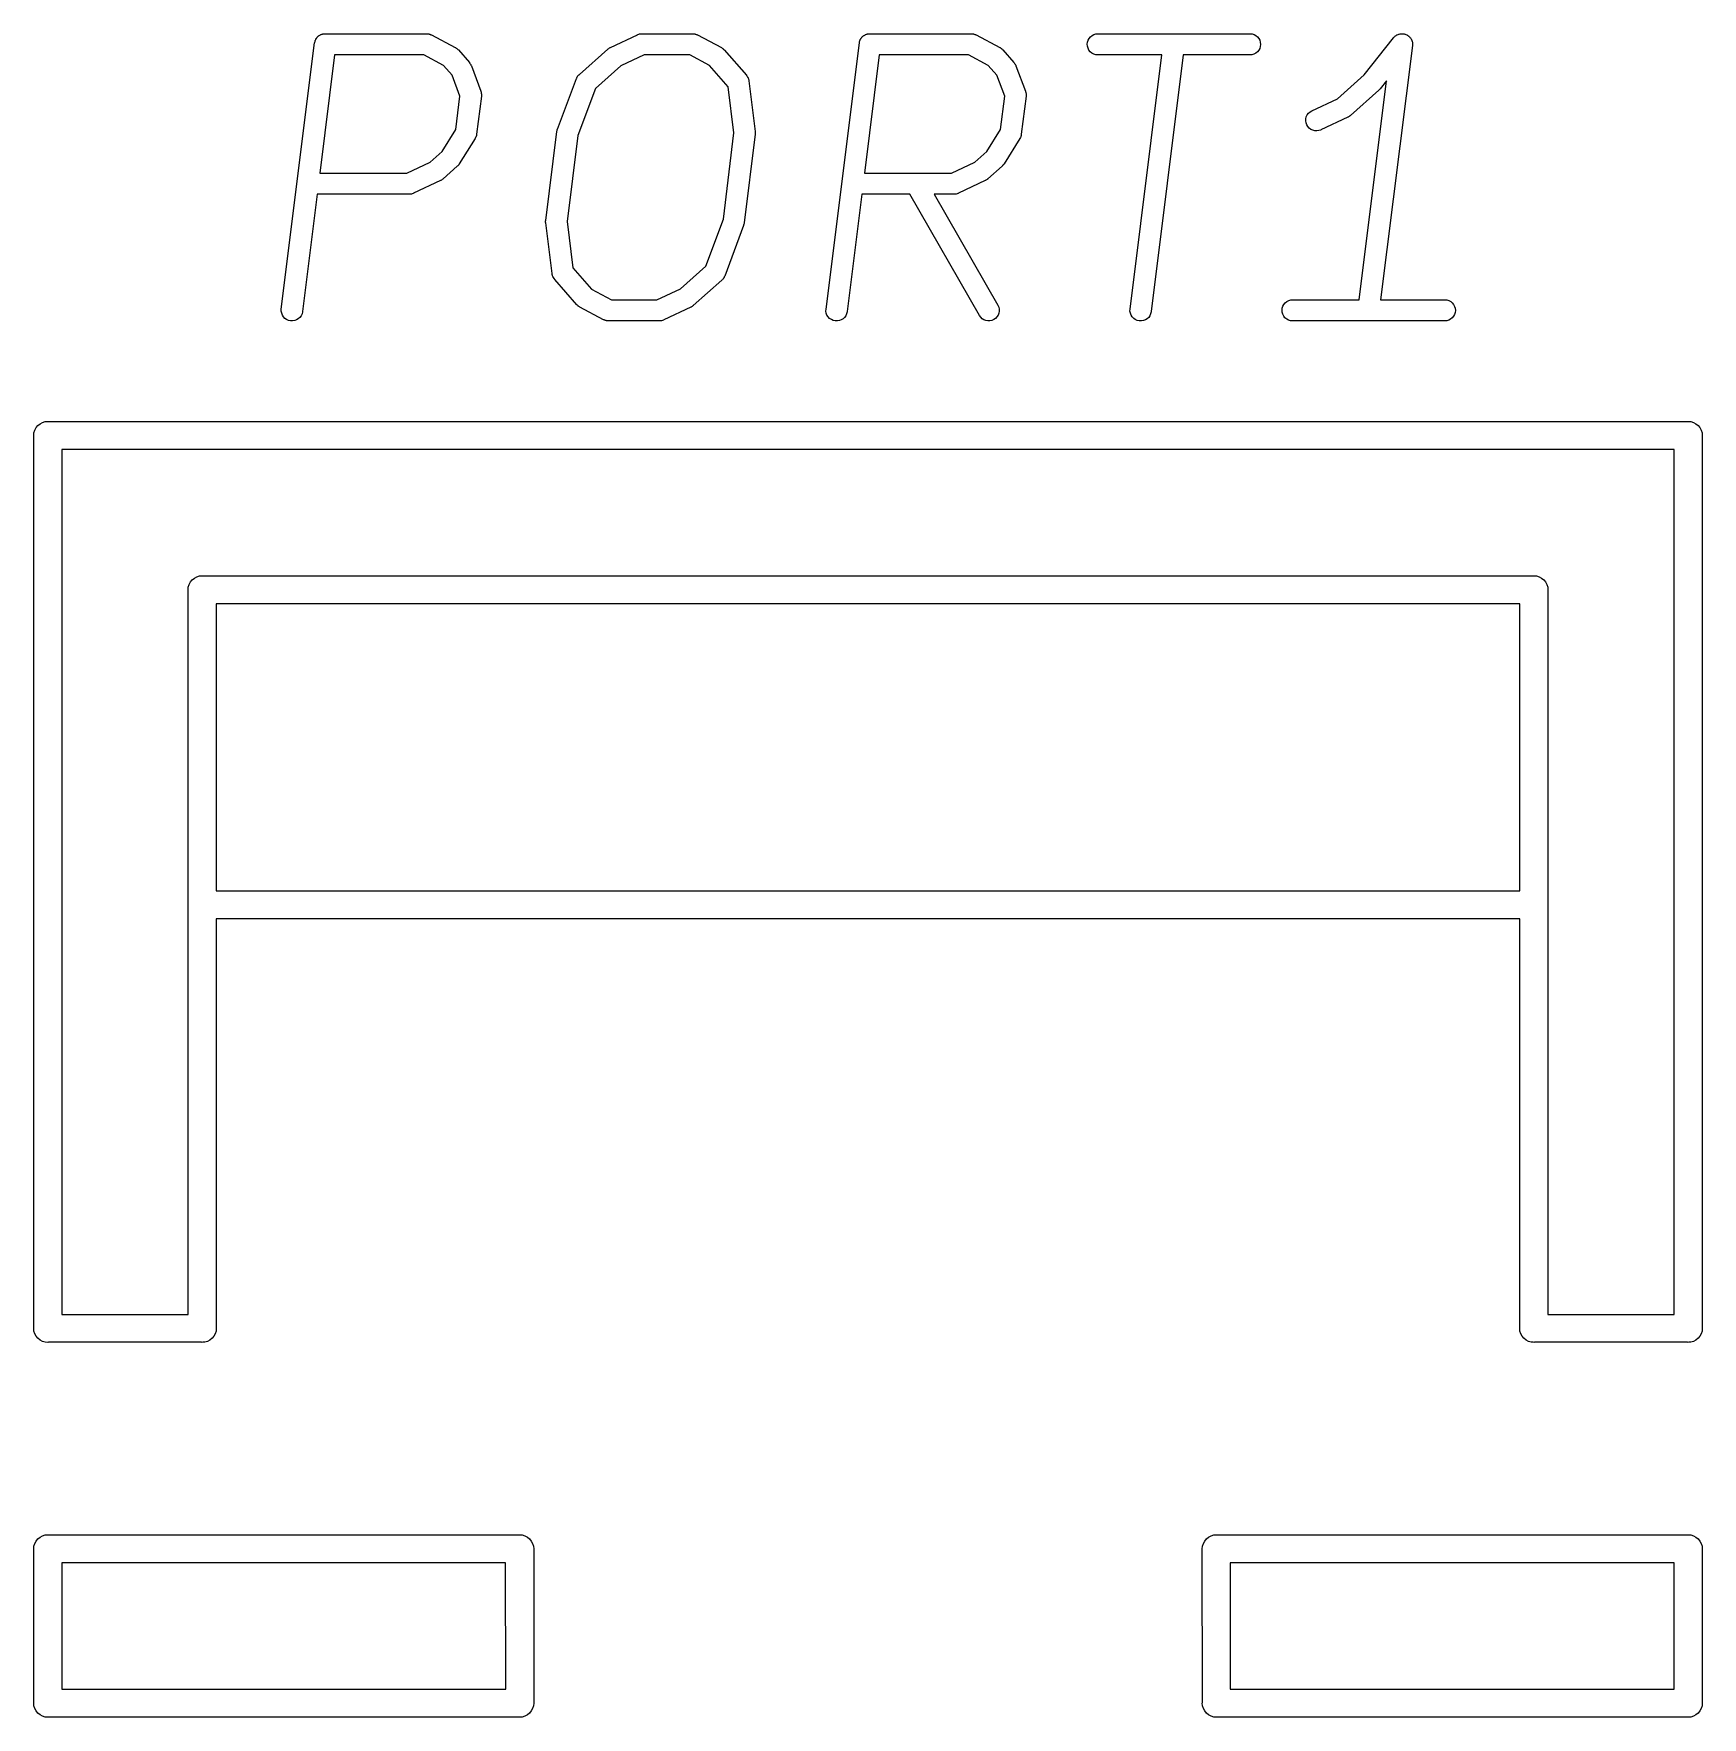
# Model space of a CAD drawing. Extents: x 122.2 to 176.2, y -122.3 to -87.7.
# Drawn here: x 122.2 to 129.77, y -104.27 to -96.63 of the extents above; entities that cross this region are included whole.
import ezdxf

# ---------------------------------------------------------------- set-up
doc = ezdxf.new("R2010")
doc.units = 0
doc.layers.add('BLACK', color=7, linetype='CONTINUOUS')

msp = doc.modelspace()

# ---------------------------------------------------------------- linework, layer by layer
at = {"layer": 'BLACK', "linetype": 'CONTINUOUS'}
for p, q in [((123.323, -97.8806), (123.474, -96.6741)), ((123.474, -96.6734), (123.475, -96.6719)), ((123.474, -96.6741), (123.474, -96.6734)), ((123.475, -96.6703), (123.476, -96.6673)), ((123.475, -96.6719), (123.475, -96.6703)), ((123.476, -96.6642), (123.477, -96.6628)), ((123.476, -96.6673), (123.476, -96.6642)), ((123.477, -96.6628), (123.478, -96.6613)), ((123.478, -96.6613), (123.479, -96.6585)), ((123.479, -96.6585), (123.48, -96.6557)), ((123.48, -96.6557), (123.481, -96.6544)), ((123.481, -96.6544), (123.482, -96.6531)), ((123.482, -96.6531), (123.484, -96.6506)), ((123.484, -96.6506), (123.486, -96.6481)), ((123.486, -96.6481), (123.487, -96.647)), ((123.487, -96.647), (123.488, -96.6458)), ((123.488, -96.6458), (123.49, -96.6438)), ((123.49, -96.6438), (123.493, -96.6416)), ((123.493, -96.6416), (123.494, -96.6408)), ((123.494, -96.6408), (123.495, -96.6398)), ((123.495, -96.6398), (123.498, -96.6384)), ((123.498, -96.6384), (123.501, -96.6367)), ((123.501, -96.6367), (123.502, -96.6362)), ((123.502, -96.6362), (123.504, -96.6354)), ((123.504, -96.6354), (123.507, -96.6345)), ((123.507, -96.6345), (123.51, -96.6334)), ((123.51, -96.6334), (123.511, -96.6332)), ((123.511, -96.6332), (123.513, -96.6327)), ((123.513, -96.6327), (123.516, -96.6324)), ((123.516, -96.6324), (123.519, -96.6319)), ((123.519, -96.6319), (123.52, -96.6319)), ((123.52, -96.6319), (123.522, -96.6318)), ((123.522, -96.6318), (123.982, -96.6318)), ((123.982, -96.6318), (123.984, -96.632)), ((123.982, -96.6318), (123.982, -96.6318)), ((123.984, -96.632), (123.986, -96.632)), ((123.986, -96.632), (123.989, -96.6325)), ((123.989, -96.6325), (123.992, -96.6328)), ((123.992, -96.6328), (123.994, -96.6335)), ((123.994, -96.6335), (123.996, -96.6339)), ((123.996, -96.6339), (123.998, -96.6349)), ((123.998, -96.6349), (124.001, -96.6357)), ((124.001, -96.6357), (124.002, -96.6367)), ((124.002, -96.6367), (124.004, -96.6375)), ((124.004, -96.6375), (124.112, -96.6949)), ((124.816, -96.6938), (124.938, -96.6364)), ((124.938, -96.6361), (124.939, -96.6358)), ((124.938, -96.6364), (124.938, -96.6361)), ((124.939, -96.6358), (124.94, -96.6354)), ((124.94, -96.6354), (124.944, -96.6343)), ((124.944, -96.6343), (124.947, -96.6331)), ((124.947, -96.6331), (124.948, -96.633)), ((124.948, -96.633), (124.949, -96.6327)), ((124.949, -96.6327), (124.953, -96.6323)), ((124.953, -96.6323), (124.957, -96.6318)), ((124.957, -96.6318), (124.957, -96.6319)), ((124.957, -96.6319), (124.958, -96.6318)), ((124.958, -96.6318), (125.188, -96.6318)), ((125.188, -96.6318), (125.189, -96.6318)), ((125.189, -96.6318), (125.191, -96.632)), ((125.191, -96.632), (125.193, -96.632)), ((125.193, -96.632), (125.196, -96.6325)), ((125.196, -96.6325), (125.198, -96.6328)), ((125.198, -96.6328), (125.2, -96.6335)), ((125.2, -96.6335), (125.202, -96.6339)), ((125.202, -96.6339), (125.205, -96.6349)), ((125.205, -96.6349), (125.207, -96.6357)), ((125.207, -96.6357), (125.209, -96.6367)), ((125.209, -96.6367), (125.211, -96.6375)), ((125.211, -96.6375), (125.319, -96.6949)), ((125.794, -97.8806), (125.945, -96.6741)), ((125.945, -96.6703), (125.946, -96.6673)), ((125.945, -96.6719), (125.945, -96.6703)), ((125.945, -96.6734), (125.945, -96.6719)), ((125.945, -96.6741), (125.945, -96.6734)), ((125.946, -96.6673), (125.947, -96.6642)), ((125.947, -96.6628), (125.948, -96.6613)), ((125.947, -96.6642), (125.947, -96.6628)), ((125.948, -96.6613), (125.949, -96.6585)), ((125.949, -96.6585), (125.951, -96.6557)), ((125.951, -96.6557), (125.952, -96.6544)), ((125.952, -96.6531), (125.954, -96.6506)), ((125.952, -96.6544), (125.952, -96.6531)), ((125.954, -96.6506), (125.956, -96.6481)), ((125.956, -96.6481), (125.957, -96.647)), ((125.957, -96.647), (125.958, -96.6458)), ((125.958, -96.6458), (125.961, -96.6438)), ((125.961, -96.6438), (125.963, -96.6416)), ((125.963, -96.6416), (125.965, -96.6408)), ((125.965, -96.6408), (125.966, -96.6398)), ((125.966, -96.6398), (125.969, -96.6384)), ((125.969, -96.6384), (125.971, -96.6367)), ((125.971, -96.6367), (125.973, -96.6362)), ((125.973, -96.6362), (125.974, -96.6354)), ((125.974, -96.6354), (125.977, -96.6345)), ((125.977, -96.6345), (125.98, -96.6334)), ((125.98, -96.6334), (125.982, -96.6332)), ((125.982, -96.6332), (125.983, -96.6327)), ((125.983, -96.6327), (125.986, -96.6324)), ((125.986, -96.6324), (125.989, -96.6319)), ((125.989, -96.6319), (125.991, -96.6319)), ((125.991, -96.6319), (125.992, -96.6318)), ((125.992, -96.6318), (126.452, -96.6318)), ((126.452, -96.6318), (126.453, -96.6318)), ((126.453, -96.6318), (126.455, -96.632)), ((126.455, -96.632), (126.457, -96.632)), ((126.457, -96.632), (126.459, -96.6325)), ((126.459, -96.6325), (126.462, -96.6328)), ((126.462, -96.6328), (126.464, -96.6335)), ((126.464, -96.6335), (126.466, -96.6339)), ((126.466, -96.6339), (126.469, -96.6349)), ((126.469, -96.6349), (126.471, -96.6357)), ((126.471, -96.6357), (126.473, -96.6367)), ((126.473, -96.6367), (126.475, -96.6375)), ((126.475, -96.6375), (126.582, -96.6949)), ((126.978, -96.6797), (126.979, -96.6703)), ((126.979, -96.6703), (126.982, -96.6613)), ((126.982, -96.6613), (126.987, -96.6531)), ((126.987, -96.6531), (126.993, -96.6458)), ((126.993, -96.6458), (127, -96.6398)), ((127, -96.6398), (127.008, -96.6354)), ((127.008, -96.6354), (127.017, -96.6327)), ((127.017, -96.6327), (127.027, -96.6318)), ((127.027, -96.6318), (127.716, -96.6318)), ((127.716, -96.6318), (127.717, -96.6318)), ((127.717, -96.6318), (127.726, -96.6328)), ((127.726, -96.6328), (127.735, -96.6357)), ((127.735, -96.6357), (127.743, -96.6402)), ((127.743, -96.6402), (127.75, -96.6463)), ((127.75, -96.6463), (127.756, -96.6536)), ((127.756, -96.6536), (127.761, -96.662)), ((127.761, -96.662), (127.763, -96.671)), ((127.763, -96.671), (127.764, -96.6804)), ((128.234, -96.8191), (128.368, -96.6501)), ((128.368, -96.6496), (128.369, -96.6489)), ((128.368, -96.6501), (128.368, -96.6496)), ((128.369, -96.6481), (128.372, -96.6455)), ((128.369, -96.6489), (128.369, -96.6481)), ((128.372, -96.6455), (128.375, -96.6429)), ((128.375, -96.6423), (128.376, -96.6416)), ((128.375, -96.6429), (128.375, -96.6423)), ((128.376, -96.6416), (128.379, -96.6397)), ((128.379, -96.6397), (128.382, -96.6376)), ((128.382, -96.6376), (128.383, -96.6372)), ((128.383, -96.6372), (128.384, -96.6367)), ((128.384, -96.6367), (128.388, -96.6354)), ((128.388, -96.6354), (128.391, -96.634)), ((128.391, -96.634), (128.392, -96.6338)), ((128.392, -96.6338), (128.393, -96.6334)), ((128.393, -96.6334), (128.397, -96.6328)), ((128.397, -96.6328), (128.4, -96.6321)), ((128.4, -96.6321), (128.401, -96.632)), ((128.401, -96.632), (128.402, -96.6319)), ((128.402, -96.6319), (128.406, -96.632)), ((128.406, -96.632), (128.41, -96.632)), ((128.41, -96.632), (128.411, -96.6322)), ((128.411, -96.6322), (128.412, -96.6322)), ((128.412, -96.6322), (128.415, -96.633)), ((128.415, -96.633), (128.419, -96.6337)), ((128.419, -96.6337), (128.42, -96.6341)), ((128.42, -96.6341), (128.421, -96.6343)), ((128.421, -96.6343), (128.424, -96.6359)), ((128.424, -96.6359), (128.428, -96.6373)), ((128.428, -96.6373), (128.429, -96.6378)), ((128.429, -96.6378), (128.43, -96.6382)), ((128.43, -96.6382), (128.433, -96.6404)), ((128.433, -96.6404), (128.436, -96.6424)), ((128.436, -96.6424), (128.436, -96.6431)), ((128.436, -96.6431), (128.437, -96.6437)), ((128.437, -96.6437), (128.44, -96.6464)), ((128.44, -96.6464), (128.442, -96.649)), ((128.442, -96.649), (128.443, -96.6498)), ((128.443, -96.6498), (128.444, -96.6506)), ((128.444, -96.6506), (128.446, -96.6537)), ((128.446, -96.6537), (128.448, -96.6568)), ((128.448, -96.6568), (128.448, -96.6577)), ((128.448, -96.6577), (128.449, -96.6585)), ((128.449, -96.6585), (128.45, -96.662)), ((128.45, -96.662), (128.451, -96.6654)), ((128.451, -96.6654), (128.452, -96.6664)), ((128.452, -96.6664), (128.452, -96.6673)), ((128.452, -96.6673), (128.453, -96.671)), ((128.453, -96.671), (128.453, -96.6746)), ((123.565, -96.7283), (123.498, -97.2638)), ((123.97, -96.7283), (123.565, -96.7283)), ((124.059, -96.7759), (123.97, -96.7283)), ((124.112, -96.6949), (124.113, -96.6952)), ((124.113, -96.6952), (124.116, -96.6973)), ((124.116, -96.6973), (124.119, -96.6993)), ((124.119, -96.6993), (124.12, -96.7)), ((124.12, -96.7), (124.12, -96.7006)), ((124.12, -96.7006), (124.123, -96.7032)), ((124.123, -96.7032), (124.126, -96.7057)), ((124.126, -96.7057), (124.176, -96.7632)), ((124.675, -96.8163), (124.804, -96.7014)), ((124.804, -96.7014), (124.805, -96.701)), ((124.805, -96.701), (124.806, -96.6999)), ((124.806, -96.6999), (124.808, -96.6987)), ((124.808, -96.6987), (124.81, -96.6972)), ((124.81, -96.6972), (124.812, -96.6956)), ((124.812, -96.6956), (124.814, -96.6948)), ((124.814, -96.6948), (124.816, -96.6938)), ((124.969, -96.7283), (124.863, -96.7782)), ((125.176, -96.7283), (124.969, -96.7283)), ((125.265, -96.7759), (125.176, -96.7283)), ((125.319, -96.6949), (125.319, -96.6952)), ((125.319, -96.6952), (125.322, -96.6973)), ((125.322, -96.6973), (125.325, -96.6993)), ((125.325, -96.6993), (125.326, -96.7)), ((125.326, -96.7), (125.327, -96.7006)), ((125.327, -96.7006), (125.329, -96.7032)), ((125.329, -96.7032), (125.332, -96.7057)), ((125.332, -96.7057), (125.433, -96.8206)), ((126.035, -96.7283), (125.968, -97.2638)), ((126.44, -96.7283), (126.035, -96.7283)), ((126.529, -96.7759), (126.44, -96.7283)), ((126.582, -96.6949), (126.583, -96.6952)), ((126.583, -96.6952), (126.586, -96.6973)), ((126.586, -96.6973), (126.589, -96.6993)), ((126.589, -96.6993), (126.59, -96.7)), ((126.59, -96.7), (126.591, -96.7006)), ((126.591, -96.7006), (126.593, -96.7032)), ((126.593, -96.7032), (126.596, -96.7057)), ((126.596, -96.7057), (126.646, -96.7632)), ((126.979, -96.6891), (126.978, -96.6797)), ((126.982, -96.6981), (126.979, -96.6891)), ((126.986, -96.7065), (126.982, -96.6981)), ((126.992, -96.7138), (126.986, -96.7065)), ((126.999, -96.7199), (126.992, -96.7138)), ((127.008, -96.7244), (126.999, -96.7199)), ((127.017, -96.7273), (127.008, -96.7244)), ((127.026, -96.7283), (127.017, -96.7273)), ((127.027, -96.7283), (127.026, -96.7283)), ((127.317, -96.7283), (127.027, -96.7283)), ((127.173, -97.8806), (127.317, -96.7283)), ((127.414, -96.7283), (127.268, -97.8925)), ((127.716, -96.7283), (127.414, -96.7283)), ((127.725, -96.7274), (127.716, -96.7283)), ((127.734, -96.7247), (127.725, -96.7274)), ((127.743, -96.7202), (127.734, -96.7247)), ((127.75, -96.7143), (127.743, -96.7202)), ((127.756, -96.707), (127.75, -96.7143)), ((127.761, -96.6987), (127.756, -96.707)), ((127.763, -96.6898), (127.761, -96.6987)), ((127.764, -96.6804), (127.763, -96.6898)), ((128.453, -96.686), (128.309, -97.8383)), ((128.453, -96.6746), (128.453, -96.6756)), ((128.453, -96.6756), (128.454, -96.6766)), ((128.454, -96.6766), (128.453, -96.6803)), ((128.453, -96.6803), (128.454, -96.6841)), ((128.454, -96.6841), (128.453, -96.685)), ((128.453, -96.685), (128.453, -96.686)), ((124.098, -96.8201), (124.059, -96.7759)), ((124.133, -96.9157), (124.098, -96.8201)), ((124.176, -96.7632), (124.176, -96.7637)), ((124.176, -96.7637), (124.178, -96.7667)), ((124.178, -96.7667), (124.181, -96.7696)), ((124.181, -96.7696), (124.181, -96.7705)), ((124.181, -96.7705), (124.182, -96.7714)), ((124.182, -96.7714), (124.183, -96.7747)), ((124.183, -96.7747), (124.185, -96.778)), ((124.185, -96.778), (124.228, -96.8929)), ((124.665, -96.8289), (124.666, -96.8264)), ((124.666, -96.8264), (124.667, -96.8249)), ((124.667, -96.8249), (124.668, -96.8232)), ((124.668, -96.8232), (124.67, -96.8212)), ((124.67, -96.8212), (124.672, -96.819)), ((124.672, -96.819), (124.674, -96.8178)), ((124.674, -96.8178), (124.675, -96.8163)), ((124.863, -96.7782), (124.748, -96.8805)), ((125.35, -96.8731), (125.265, -96.7759)), ((125.433, -96.8206), (125.433, -96.8209)), ((125.433, -96.8209), (125.433, -96.8209)), ((125.433, -96.8209), (125.433, -96.8209)), ((125.433, -96.8209), (125.433, -96.8211)), ((125.433, -96.8211), (125.436, -96.8249)), ((125.436, -96.8249), (125.438, -96.8286)), ((126.568, -96.8201), (126.529, -96.7759)), ((126.604, -96.9157), (126.568, -96.8201)), ((126.646, -96.7632), (126.647, -96.7637)), ((126.647, -96.7637), (126.649, -96.7667)), ((126.649, -96.7667), (126.651, -96.7696)), ((126.651, -96.7696), (126.652, -96.7705)), ((126.652, -96.7705), (126.652, -96.7714)), ((126.652, -96.7714), (126.654, -96.7747)), ((126.654, -96.7747), (126.655, -96.778)), ((126.655, -96.778), (126.698, -96.8929)), ((128.113, -96.9266), (128.234, -96.8191)), ((124.228, -96.8929), (124.228, -96.8935)), ((124.228, -96.8935), (124.229, -96.8954)), ((124.229, -96.8954), (124.229, -96.8971)), ((124.229, -96.8971), (124.23, -96.8999)), ((124.23, -96.8999), (124.23, -96.9027)), ((124.23, -96.9027), (124.231, -96.9046)), ((124.576, -97.0653), (124.662, -96.8355)), ((124.662, -96.8348), (124.663, -96.8331)), ((124.662, -96.8355), (124.662, -96.8348)), ((124.663, -96.8331), (124.664, -96.8313)), ((124.664, -96.8313), (124.665, -96.8289)), ((124.748, -96.8805), (124.668, -97.0938)), ((125.376, -97.0822), (125.35, -96.8731)), ((125.438, -96.8286), (125.438, -96.8288)), ((125.438, -96.8288), (125.439, -96.8289)), ((125.439, -96.8289), (125.44, -96.833)), ((125.44, -96.833), (125.442, -96.8372)), ((125.442, -96.8372), (125.442, -96.8374)), ((125.442, -96.8374), (125.442, -96.8375)), ((125.442, -96.8375), (125.443, -96.8419)), ((125.443, -96.8419), (125.444, -96.8464)), ((125.444, -96.8464), (125.473, -97.0762)), ((126.698, -96.8929), (126.699, -96.8935)), ((126.699, -96.8935), (126.699, -96.8954)), ((126.699, -96.8954), (126.7, -96.8971)), ((126.7, -96.8971), (126.7, -96.8999)), ((126.7, -96.8999), (126.701, -96.9027)), ((126.701, -96.9027), (126.701, -96.9046)), ((128.301, -96.8885), (128.172, -97.0034)), ((128.212, -97.8383), (128.336, -96.8453)), ((128.304, -96.8856), (128.301, -96.8885)), ((128.306, -96.8829), (128.304, -96.8856)), ((128.307, -96.8824), (128.306, -96.8829)), ((128.336, -96.8453), (128.307, -96.8824)), ((124.115, -97.0657), (124.133, -96.9157)), ((124.231, -96.9158), (124.209, -97.0882)), ((124.231, -96.9046), (124.231, -96.9064)), ((124.231, -96.9064), (124.231, -96.9093)), ((124.231, -96.9093), (124.231, -96.9121)), ((124.231, -96.9121), (124.231, -96.914)), ((124.231, -96.914), (124.231, -96.9158)), ((126.585, -97.0657), (126.604, -96.9157)), ((126.701, -96.9158), (126.679, -97.0882)), ((126.701, -96.9046), (126.701, -96.9064)), ((126.701, -96.9064), (126.701, -96.9093)), ((126.701, -96.9093), (126.701, -96.9121)), ((126.701, -96.9121), (126.701, -96.914)), ((126.701, -96.914), (126.701, -96.9158)), ((127.997, -96.9811), (128.113, -96.9266)), ((127.969, -97.0268), (127.97, -97.0174)), ((127.971, -97.0361), (127.969, -97.0268)), ((127.97, -97.0174), (127.972, -97.0083)), ((127.974, -97.045), (127.971, -97.0361)), ((127.972, -97.0083), (127.976, -96.9998)), ((127.979, -97.0531), (127.974, -97.045)), ((127.976, -96.9998), (127.982, -96.9922)), ((127.985, -97.0602), (127.979, -97.0531)), ((127.982, -96.9922), (127.989, -96.9859)), ((127.989, -96.9859), (127.997, -96.9811)), ((128.16, -97.011), (128.038, -97.0684)), ((128.162, -97.01), (128.16, -97.011)), ((128.164, -97.0093), (128.162, -97.01)), ((128.166, -97.0076), (128.164, -97.0093)), ((128.168, -97.0062), (128.166, -97.0076)), ((128.17, -97.0049), (128.168, -97.0062)), ((128.171, -97.0038), (128.17, -97.0049)), ((128.172, -97.0034), (128.171, -97.0038)), ((124.052, -97.1657), (124.115, -97.0657)), ((124.202, -97.1078), (124.13, -97.2227)), ((124.203, -97.1066), (124.202, -97.1072)), ((124.202, -97.1072), (124.202, -97.1078)), ((124.204, -97.1029), (124.203, -97.1066)), ((124.206, -97.0994), (124.204, -97.1029)), ((124.207, -97.098), (124.206, -97.0987)), ((124.206, -97.0987), (124.206, -97.0994)), ((124.208, -97.0941), (124.207, -97.098)), ((124.209, -97.0903), (124.208, -97.0941)), ((124.209, -97.0882), (124.209, -97.0889)), ((124.209, -97.0889), (124.209, -97.0896)), ((124.209, -97.0896), (124.209, -97.0903)), ((124.523, -97.4784), (124.573, -97.0762)), ((124.573, -97.0744), (124.574, -97.0704)), ((124.573, -97.075), (124.573, -97.0744)), ((124.573, -97.0756), (124.573, -97.075)), ((124.573, -97.0762), (124.573, -97.0756)), ((124.574, -97.0704), (124.575, -97.0664)), ((124.575, -97.0659), (124.576, -97.0653)), ((124.575, -97.0664), (124.575, -97.0659)), ((124.668, -97.0938), (124.619, -97.4844)), ((125.328, -97.4728), (125.376, -97.0822)), ((125.473, -97.0882), (125.423, -97.4904)), ((125.473, -97.0762), (125.473, -97.0769)), ((125.473, -97.0769), (125.473, -97.0778)), ((125.473, -97.0778), (125.473, -97.0788)), ((125.473, -97.0788), (125.473, -97.0826)), ((125.473, -97.0826), (125.473, -97.0863)), ((125.473, -97.0863), (125.473, -97.0872)), ((125.473, -97.0872), (125.473, -97.0882)), ((126.523, -97.1657), (126.585, -97.0657)), ((126.673, -97.1078), (126.601, -97.2227)), ((126.675, -97.103), (126.673, -97.1066)), ((126.673, -97.1066), (126.673, -97.1071)), ((126.673, -97.1071), (126.673, -97.1078)), ((126.677, -97.0994), (126.675, -97.103)), ((126.678, -97.0941), (126.677, -97.098)), ((126.677, -97.098), (126.677, -97.0987)), ((126.677, -97.0987), (126.677, -97.0994)), ((126.679, -97.0903), (126.678, -97.0941)), ((126.679, -97.0882), (126.679, -97.0889)), ((126.679, -97.0889), (126.679, -97.0896)), ((126.679, -97.0896), (126.679, -97.0903)), ((127.992, -97.0659), (127.985, -97.0602)), ((128.001, -97.07), (127.992, -97.0659)), ((128.01, -97.0724), (128.001, -97.07)), ((128.019, -97.073), (128.01, -97.0724)), ((128.029, -97.0717), (128.019, -97.073)), ((128.038, -97.0687), (128.029, -97.0717)), ((128.038, -97.0684), (128.038, -97.0687)), ((123.998, -97.2139), (124.052, -97.1657)), ((126.468, -97.2139), (126.523, -97.1657)), ((123.498, -97.2638), (123.892, -97.2638)), ((123.892, -97.2638), (123.998, -97.2139)), ((124.121, -97.2332), (124.057, -97.2906)), ((124.123, -97.2318), (124.121, -97.2332)), ((124.124, -97.2306), (124.123, -97.2318)), ((124.126, -97.2284), (124.124, -97.2306)), ((124.128, -97.2263), (124.126, -97.2284)), ((124.129, -97.2247), (124.128, -97.2263)), ((124.13, -97.2233), (124.129, -97.2247)), ((124.13, -97.2227), (124.13, -97.2233)), ((125.968, -97.2638), (126.362, -97.2638)), ((126.362, -97.2638), (126.468, -97.2139)), ((126.592, -97.2332), (126.527, -97.2906)), ((126.593, -97.2318), (126.592, -97.2332)), ((126.594, -97.2306), (126.593, -97.2318)), ((126.596, -97.2284), (126.594, -97.2306)), ((126.598, -97.2263), (126.596, -97.2284)), ((126.599, -97.2247), (126.598, -97.2263)), ((126.6, -97.2233), (126.599, -97.2247)), ((126.601, -97.2227), (126.6, -97.2233)), ((123.486, -97.3603), (123.419, -97.8925)), ((123.903, -97.3603), (123.486, -97.3603)), ((123.904, -97.3603), (123.903, -97.3602)), ((123.903, -97.3602), (123.903, -97.3603)), ((123.908, -97.3597), (123.904, -97.3603)), ((123.912, -97.3594), (123.908, -97.3597)), ((123.913, -97.3591), (123.912, -97.3594)), ((123.914, -97.359), (123.913, -97.3591)), ((123.917, -97.3578), (123.914, -97.359)), ((123.921, -97.3566), (123.917, -97.3578)), ((123.922, -97.3562), (123.921, -97.3566)), ((123.923, -97.356), (123.922, -97.3562)), ((124.045, -97.2982), (123.923, -97.3557)), ((123.923, -97.3557), (123.923, -97.356)), ((124.047, -97.2973), (124.045, -97.2982)), ((124.049, -97.2965), (124.047, -97.2973)), ((124.051, -97.2949), (124.049, -97.2965)), ((124.053, -97.2934), (124.051, -97.2949)), ((124.055, -97.2922), (124.053, -97.2934)), ((124.056, -97.2911), (124.055, -97.2922)), ((124.057, -97.2906), (124.056, -97.2911)), ((125.956, -97.3603), (125.89, -97.8925)), ((126.173, -97.3603), (125.956, -97.3603)), ((126.489, -97.9106), (126.173, -97.3603)), ((126.373, -97.3603), (126.284, -97.3603)), ((126.284, -97.3603), (126.573, -97.8625)), ((126.374, -97.3602), (126.373, -97.3603)), ((126.375, -97.3603), (126.374, -97.3602)), ((126.379, -97.3597), (126.375, -97.3603)), ((126.382, -97.3594), (126.379, -97.3597)), ((126.383, -97.3591), (126.382, -97.3594)), ((126.384, -97.359), (126.383, -97.3591)), ((126.388, -97.3578), (126.384, -97.359)), ((126.391, -97.3566), (126.388, -97.3578)), ((126.392, -97.3562), (126.391, -97.3566)), ((126.393, -97.356), (126.392, -97.3562)), ((126.394, -97.3557), (126.393, -97.356)), ((126.516, -97.2982), (126.394, -97.3557)), ((126.517, -97.2973), (126.516, -97.2982)), ((126.519, -97.2965), (126.517, -97.2973)), ((126.521, -97.2949), (126.519, -97.2965)), ((126.524, -97.2934), (126.521, -97.2949)), ((126.525, -97.2922), (126.524, -97.2934)), ((126.527, -97.2911), (126.525, -97.2922)), ((126.527, -97.2906), (126.527, -97.2911)), ((124.522, -97.4803), (124.523, -97.4793)), ((124.522, -97.484), (124.522, -97.4803)), ((124.522, -97.4878), (124.522, -97.484)), ((124.523, -97.4887), (124.522, -97.4878)), ((124.523, -97.4793), (124.523, -97.4784)), ((124.523, -97.4897), (124.523, -97.4887)), ((124.523, -97.4904), (124.523, -97.4897)), ((124.551, -97.7202), (124.523, -97.4904)), ((124.619, -97.4844), (124.645, -97.6935)), ((125.248, -97.6861), (125.328, -97.4728)), ((125.42, -97.5013), (125.334, -97.7311)), ((125.421, -97.4962), (125.42, -97.5002)), ((125.42, -97.5002), (125.42, -97.5007)), ((125.42, -97.5007), (125.42, -97.5013)), ((125.422, -97.4922), (125.421, -97.4962)), ((125.423, -97.491), (125.422, -97.4916)), ((125.422, -97.4916), (125.422, -97.4922)), ((125.423, -97.4904), (125.423, -97.491)), ((124.552, -97.7247), (124.551, -97.7202)), ((124.553, -97.7291), (124.552, -97.7247)), ((124.553, -97.7292), (124.553, -97.7291)), ((124.553, -97.7294), (124.553, -97.7292)), ((124.555, -97.7336), (124.553, -97.7294)), ((124.557, -97.7377), (124.555, -97.7336)), ((124.557, -97.7378), (124.557, -97.7377)), ((124.557, -97.738), (124.557, -97.7378)), ((124.56, -97.7418), (124.557, -97.738)), ((124.562, -97.7455), (124.56, -97.7418)), ((124.645, -97.6935), (124.73, -97.7907)), ((125.133, -97.7884), (125.248, -97.6861)), ((125.327, -97.7433), (125.325, -97.7454)), ((125.328, -97.7417), (125.327, -97.7433)), ((125.329, -97.7402), (125.328, -97.7417)), ((125.331, -97.7377), (125.329, -97.7402)), ((125.332, -97.7353), (125.331, -97.7377)), ((125.333, -97.7335), (125.332, -97.7353)), ((125.334, -97.7318), (125.333, -97.7335)), ((125.334, -97.7311), (125.334, -97.7318)), ((124.563, -97.7457), (124.562, -97.7455)), ((124.563, -97.746), (124.563, -97.7457)), ((124.563, -97.7457), (124.563, -97.7457)), ((124.563, -97.7457), (124.563, -97.7457)), ((124.663, -97.8609), (124.563, -97.746)), ((124.73, -97.7907), (124.82, -97.8383)), ((125.027, -97.8383), (125.133, -97.7884)), ((125.321, -97.7503), (125.191, -97.8652)), ((125.322, -97.7488), (125.321, -97.7503)), ((125.324, -97.7476), (125.322, -97.7488)), ((125.325, -97.7454), (125.324, -97.7476)), ((123.323, -97.89), (123.323, -97.8806)), ((123.325, -97.8993), (123.323, -97.89)), ((123.419, -97.8932), (123.417, -97.9024)), ((123.419, -97.8925), (123.419, -97.8932)), ((124.666, -97.8634), (124.663, -97.8609)), ((124.669, -97.866), (124.666, -97.8634)), ((124.67, -97.8666), (124.669, -97.866)), ((124.67, -97.8673), (124.67, -97.8666)), ((124.673, -97.8693), (124.67, -97.8673)), ((124.676, -97.8714), (124.673, -97.8693)), ((124.677, -97.8717), (124.676, -97.8714)), ((124.785, -97.9291), (124.677, -97.8717)), ((124.82, -97.8383), (125.027, -97.8383)), ((125.18, -97.8728), (125.058, -97.9302)), ((125.182, -97.8718), (125.18, -97.8728)), ((125.183, -97.871), (125.182, -97.8718)), ((125.186, -97.8694), (125.183, -97.871)), ((125.188, -97.8679), (125.186, -97.8694)), ((125.189, -97.8667), (125.188, -97.8679)), ((125.191, -97.8656), (125.189, -97.8667)), ((125.191, -97.8652), (125.191, -97.8656)), ((125.793, -97.89), (125.794, -97.8806)), ((125.795, -97.8993), (125.793, -97.89)), ((125.889, -97.8932), (125.887, -97.9024)), ((125.89, -97.8925), (125.889, -97.8932)), ((126.573, -97.8625), (126.573, -97.8631)), ((126.573, -97.8631), (126.577, -97.8717)), ((126.577, -97.8717), (126.579, -97.8809)), ((126.579, -97.8903), (126.578, -97.8996)), ((126.579, -97.8809), (126.579, -97.8903)), ((127.172, -97.89), (127.173, -97.8806)), ((127.174, -97.8993), (127.172, -97.89)), ((127.268, -97.8932), (127.266, -97.9024)), ((127.268, -97.8925), (127.268, -97.8932)), ((127.862, -97.8862), (127.863, -97.8768)), ((127.863, -97.8956), (127.862, -97.8862)), ((127.863, -97.8768), (127.865, -97.8678)), ((127.865, -97.9046), (127.863, -97.8956)), ((127.865, -97.8678), (127.87, -97.8596)), ((127.87, -97.8596), (127.876, -97.8523)), ((127.876, -97.8523), (127.883, -97.8464)), ((127.883, -97.8464), (127.892, -97.8419)), ((127.892, -97.8419), (127.901, -97.8392)), ((127.901, -97.8392), (127.91, -97.8383)), ((127.91, -97.8383), (128.212, -97.8383)), ((128.309, -97.8383), (128.599, -97.8383)), ((128.599, -97.8383), (128.6, -97.8383)), ((128.6, -97.8383), (128.609, -97.8393)), ((128.609, -97.8393), (128.618, -97.8422)), ((128.618, -97.8422), (128.627, -97.8467)), ((128.627, -97.8467), (128.634, -97.8528)), ((128.634, -97.8528), (128.64, -97.8601)), ((128.64, -97.8601), (128.644, -97.8685)), ((128.644, -97.8685), (128.647, -97.8775)), ((128.647, -97.8775), (128.648, -97.8869)), ((128.648, -97.8869), (128.647, -97.8963)), ((123.328, -97.9081), (123.325, -97.8993)), ((123.333, -97.916), (123.328, -97.9081)), ((123.339, -97.9229), (123.333, -97.916)), ((123.347, -97.9284), (123.339, -97.9229)), ((123.356, -97.9323), (123.347, -97.9284)), ((123.365, -97.9344), (123.356, -97.9323)), ((123.374, -97.9347), (123.365, -97.9344)), ((123.384, -97.9332), (123.374, -97.9347)), ((123.392, -97.9299), (123.384, -97.9332)), ((123.4, -97.9249), (123.392, -97.9299)), ((123.407, -97.9185), (123.4, -97.9249)), ((123.413, -97.9109), (123.407, -97.9185)), ((123.417, -97.9024), (123.413, -97.9109)), ((124.787, -97.9299), (124.785, -97.9291)), ((124.788, -97.9309), (124.787, -97.9299)), ((124.791, -97.9317), (124.788, -97.9309)), ((124.793, -97.9327), (124.791, -97.9317)), ((124.796, -97.9331), (124.793, -97.9327)), ((124.797, -97.9338), (124.796, -97.9331)), ((124.8, -97.934), (124.797, -97.9338)), ((124.803, -97.9346), (124.8, -97.934)), ((124.805, -97.9346), (124.803, -97.9346)), ((124.807, -97.9348), (124.805, -97.9346)), ((125.037, -97.9348), (124.807, -97.9348)), ((124.807, -97.9348), (124.807, -97.9348)), ((125.038, -97.9347), (125.037, -97.9348)), ((125.039, -97.9348), (125.038, -97.9347)), ((125.043, -97.9343), (125.039, -97.9348)), ((125.047, -97.9339), (125.043, -97.9343)), ((125.048, -97.9335), (125.047, -97.9336)), ((125.047, -97.9336), (125.047, -97.9339)), ((125.052, -97.9323), (125.048, -97.9335)), ((125.056, -97.9312), (125.052, -97.9323)), ((125.057, -97.9305), (125.056, -97.9308)), ((125.056, -97.9308), (125.056, -97.9312)), ((125.058, -97.9302), (125.057, -97.9305)), ((125.798, -97.9081), (125.795, -97.8993)), ((125.803, -97.916), (125.798, -97.9081)), ((125.81, -97.9229), (125.803, -97.916)), ((125.818, -97.9284), (125.81, -97.9229)), ((125.826, -97.9323), (125.818, -97.9284)), ((125.835, -97.9344), (125.826, -97.9323)), ((125.845, -97.9347), (125.835, -97.9344)), ((125.854, -97.9332), (125.845, -97.9347)), ((125.863, -97.9299), (125.854, -97.9332)), ((125.871, -97.9249), (125.863, -97.9299)), ((125.878, -97.9185), (125.871, -97.9249)), ((125.883, -97.9109), (125.878, -97.9185)), ((125.887, -97.9024), (125.883, -97.9109)), ((126.495, -97.9183), (126.489, -97.9106)), ((126.502, -97.9247), (126.495, -97.9183)), ((126.51, -97.9297), (126.502, -97.9247)), ((126.518, -97.9331), (126.51, -97.9297)), ((126.528, -97.9347), (126.518, -97.9331)), ((126.537, -97.9344), (126.528, -97.9347)), ((126.546, -97.9324), (126.537, -97.9344)), ((126.555, -97.9286), (126.546, -97.9324)), ((126.563, -97.9231), (126.555, -97.9286)), ((126.569, -97.9163), (126.563, -97.9231)), ((126.574, -97.9084), (126.569, -97.9163)), ((126.578, -97.8996), (126.574, -97.9084)), ((127.177, -97.9081), (127.174, -97.8993)), ((127.182, -97.916), (127.177, -97.9081)), ((127.189, -97.9229), (127.182, -97.916)), ((127.196, -97.9284), (127.189, -97.9229)), ((127.205, -97.9323), (127.196, -97.9284)), ((127.214, -97.9344), (127.205, -97.9323)), ((127.224, -97.9347), (127.214, -97.9344)), ((127.233, -97.9332), (127.224, -97.9347)), ((127.242, -97.9299), (127.233, -97.9332)), ((127.25, -97.9249), (127.242, -97.9299)), ((127.257, -97.9185), (127.25, -97.9249)), ((127.262, -97.9109), (127.257, -97.9185)), ((127.266, -97.9024), (127.262, -97.9109)), ((127.87, -97.913), (127.865, -97.9046)), ((127.875, -97.9203), (127.87, -97.913)), ((127.883, -97.9264), (127.875, -97.9203)), ((127.891, -97.9309), (127.883, -97.9264)), ((127.9, -97.9338), (127.891, -97.9309)), ((127.909, -97.9348), (127.9, -97.9338)), ((127.91, -97.9348), (127.909, -97.9348)), ((128.599, -97.9348), (127.91, -97.9348)), ((128.609, -97.9339), (128.599, -97.9348)), ((128.618, -97.9312), (128.609, -97.9339)), ((128.626, -97.9267), (128.618, -97.9312)), ((128.633, -97.9208), (128.626, -97.9267)), ((128.639, -97.9135), (128.633, -97.9208)), ((128.644, -97.9052), (128.639, -97.9135)), ((128.647, -97.8963), (128.644, -97.9052)), ((122.201, -98.4416), (122.205, -98.4296)), ((122.205, -98.4296), (122.211, -98.4186)), ((122.211, -98.4186), (122.219, -98.4089)), ((122.219, -98.4089), (122.229, -98.4009)), ((122.229, -98.4009), (122.24, -98.395)), ((122.24, -98.395), (122.252, -98.3914)), ((122.252, -98.3914), (122.261, -98.3905)), ((122.261, -98.3905), (122.264, -98.3902)), ((122.264, -98.3902), (122.267, -98.3905)), ((122.267, -98.3905), (129.701, -98.3905)), ((129.701, -98.3905), (129.704, -98.3902)), ((129.704, -98.3902), (129.707, -98.3905)), ((129.707, -98.3905), (129.716, -98.3914)), ((129.716, -98.3914), (129.728, -98.395)), ((129.728, -98.395), (129.739, -98.4009)), ((129.739, -98.4009), (129.749, -98.4089)), ((129.749, -98.4089), (129.757, -98.4186)), ((129.757, -98.4186), (129.763, -98.4296)), ((129.763, -98.4296), (129.767, -98.4416)), ((122.2, -98.454), (122.201, -98.4416)), ((122.201, -98.4571), (122.2, -98.454)), ((122.2, -102.501), (122.201, -98.4571)), ((129.767, -98.4416), (129.768, -98.454)), ((129.768, -98.454), (129.767, -98.4571)), ((129.767, -98.4571), (129.767, -102.501)), ((122.328, -98.5175), (122.328, -102.441)), ((129.641, -98.5175), (122.328, -98.5175)), ((129.641, -102.441), (129.641, -98.5175)), ((122.911, -99.1186), (122.919, -99.1089)), ((122.919, -99.1089), (122.929, -99.1009)), ((122.929, -99.1009), (122.94, -99.0951)), ((122.94, -99.0951), (122.952, -99.0914)), ((122.952, -99.0914), (122.961, -99.0905)), ((122.961, -99.0905), (122.964, -99.0902)), ((122.964, -99.0902), (122.967, -99.0905)), ((122.967, -99.0905), (129.001, -99.0905)), ((129.001, -99.0905), (129.004, -99.0902)), ((129.004, -99.0902), (129.007, -99.0905)), ((129.007, -99.0905), (129.016, -99.0914)), ((129.016, -99.0914), (129.028, -99.0951)), ((129.028, -99.0951), (129.039, -99.1009)), ((129.039, -99.1009), (129.049, -99.1089)), ((129.049, -99.1089), (129.057, -99.1186)), ((122.9, -99.154), (122.901, -99.1416)), ((122.901, -99.1571), (122.9, -99.154)), ((122.9, -100.581), (122.901, -99.1571)), ((122.901, -99.1416), (122.905, -99.1296)), ((122.905, -99.1296), (122.911, -99.1186)), ((129.057, -99.1186), (129.063, -99.1296)), ((129.063, -99.1296), (129.067, -99.1416)), ((129.067, -99.1416), (129.068, -99.154)), ((129.068, -99.154), (129.067, -99.1571)), ((129.067, -99.1571), (129.067, -100.581)), ((123.027, -99.2175), (123.027, -100.52)), ((128.94, -99.2175), (123.027, -99.2175)), ((128.941, -100.52), (128.94, -99.2175)), ((123.027, -100.52), (128.941, -100.52)), ((122.9, -100.584), (122.9, -100.581)), ((122.901, -100.587), (122.9, -100.584)), ((122.9, -102.441), (122.901, -100.587)), ((129.067, -100.581), (129.068, -100.584)), ((129.068, -100.584), (129.067, -100.587)), ((129.067, -100.587), (129.067, -102.441)), ((128.94, -100.647), (123.027, -100.647)), ((123.027, -100.647), (123.027, -102.501)), ((128.941, -102.501), (128.94, -100.647)), ((122.328, -102.441), (122.9, -102.441)), ((129.067, -102.441), (129.641, -102.441)), ((122.2, -102.504), (122.2, -102.501)), ((122.201, -102.516), (122.2, -102.504)), ((122.205, -102.528), (122.201, -102.516)), ((122.211, -102.539), (122.205, -102.528)), ((122.219, -102.549), (122.211, -102.539)), ((122.229, -102.557), (122.219, -102.549)), ((123.009, -102.549), (122.999, -102.557)), ((123.017, -102.539), (123.009, -102.549)), ((123.023, -102.528), (123.017, -102.539)), ((123.027, -102.516), (123.023, -102.528)), ((123.027, -102.501), (123.028, -102.504)), ((123.028, -102.504), (123.027, -102.516)), ((128.94, -102.504), (128.941, -102.501)), ((128.941, -102.516), (128.94, -102.504)), ((128.945, -102.528), (128.941, -102.516)), ((128.951, -102.539), (128.945, -102.528)), ((128.959, -102.549), (128.951, -102.539)), ((128.969, -102.557), (128.959, -102.549)), ((129.749, -102.549), (129.739, -102.557)), ((129.757, -102.539), (129.749, -102.549)), ((129.763, -102.528), (129.757, -102.539)), ((129.767, -102.516), (129.763, -102.528)), ((129.767, -102.501), (129.768, -102.504)), ((129.768, -102.504), (129.767, -102.516)), ((122.24, -102.563), (122.229, -102.557)), ((122.252, -102.567), (122.24, -102.563)), ((122.264, -102.568), (122.252, -102.567)), ((122.267, -102.567), (122.264, -102.568)), ((122.961, -102.567), (122.267, -102.567)), ((122.964, -102.568), (122.961, -102.567)), ((122.967, -102.567), (122.964, -102.568)), ((122.976, -102.567), (122.967, -102.567)), ((122.988, -102.563), (122.976, -102.567)), ((122.999, -102.557), (122.988, -102.563)), ((128.98, -102.563), (128.969, -102.557)), ((128.992, -102.567), (128.98, -102.563)), ((129.001, -102.567), (128.992, -102.567)), ((129.004, -102.568), (129.001, -102.567)), ((129.007, -102.567), (129.004, -102.568)), ((129.701, -102.567), (129.007, -102.567)), ((129.704, -102.568), (129.701, -102.567)), ((129.707, -102.567), (129.704, -102.568)), ((129.716, -102.567), (129.707, -102.567)), ((129.728, -102.563), (129.716, -102.567)), ((129.739, -102.557), (129.728, -102.563)), ((122.205, -103.48), (122.211, -103.469)), ((122.211, -103.469), (122.219, -103.459)), ((122.219, -103.459), (122.229, -103.451)), ((122.229, -103.451), (122.24, -103.445)), ((122.24, -103.445), (122.252, -103.441)), ((122.252, -103.441), (122.261, -103.441)), ((122.261, -103.441), (122.264, -103.44)), ((122.264, -103.44), (122.267, -103.441)), ((122.267, -103.441), (124.401, -103.441)), ((124.401, -103.441), (124.404, -103.44)), ((124.404, -103.44), (124.407, -103.441)), ((124.407, -103.441), (124.416, -103.441)), ((124.416, -103.441), (124.428, -103.445)), ((124.428, -103.445), (124.439, -103.451)), ((124.439, -103.451), (124.449, -103.459)), ((124.449, -103.459), (124.457, -103.469)), ((124.457, -103.469), (124.463, -103.48)), ((127.505, -103.48), (127.511, -103.469)), ((127.511, -103.469), (127.519, -103.459)), ((127.519, -103.459), (127.529, -103.451)), ((127.529, -103.451), (127.54, -103.445)), ((127.54, -103.445), (127.552, -103.441)), ((127.552, -103.441), (127.564, -103.44)), ((127.564, -103.44), (127.567, -103.441)), ((127.567, -103.441), (129.701, -103.441)), ((129.701, -103.441), (129.704, -103.44)), ((129.704, -103.44), (129.716, -103.441)), ((129.716, -103.441), (129.728, -103.445)), ((129.728, -103.445), (129.739, -103.451)), ((129.739, -103.451), (129.749, -103.459)), ((129.749, -103.459), (129.757, -103.469)), ((129.757, -103.469), (129.763, -103.48)), ((122.2, -103.504), (122.201, -103.492)), ((122.201, -103.507), (122.2, -103.504)), ((122.2, -104.201), (122.201, -103.507)), ((122.201, -103.492), (122.205, -103.48)), ((124.463, -103.48), (124.467, -103.492)), ((124.467, -103.492), (124.468, -103.504)), ((124.468, -103.504), (124.468, -103.507)), ((124.468, -103.507), (124.468, -104.201)), ((127.5, -103.504), (127.501, -103.492)), ((127.5, -103.507), (127.5, -103.504)), ((127.501, -104.201), (127.5, -103.507)), ((127.501, -103.492), (127.505, -103.48)), ((129.763, -103.48), (129.767, -103.492)), ((129.767, -103.492), (129.768, -103.504)), ((129.768, -103.504), (129.767, -103.507)), ((129.767, -103.507), (129.767, -104.201)), ((122.328, -103.567), (122.328, -104.14)), ((124.34, -103.567), (122.328, -103.567)), ((124.341, -104.14), (124.34, -103.567)), ((127.627, -103.567), (127.627, -104.14)), ((129.641, -103.567), (127.627, -103.567)), ((129.641, -104.14), (129.641, -103.567)), ((122.328, -104.14), (124.341, -104.14)), ((127.627, -104.14), (129.641, -104.14)), ((122.2, -104.204), (122.2, -104.201)), ((122.201, -104.216), (122.2, -104.204)), ((122.205, -104.228), (122.201, -104.216)), ((122.211, -104.239), (122.205, -104.228)), ((124.463, -104.228), (124.457, -104.239)), ((124.467, -104.216), (124.463, -104.228)), ((124.468, -104.204), (124.467, -104.216)), ((124.468, -104.201), (124.468, -104.204)), ((127.5, -104.204), (127.501, -104.201)), ((127.501, -104.216), (127.5, -104.204)), ((127.505, -104.228), (127.501, -104.216)), ((127.511, -104.239), (127.505, -104.228)), ((129.763, -104.228), (129.757, -104.239)), ((129.767, -104.216), (129.763, -104.228)), ((129.767, -104.201), (129.768, -104.204)), ((129.768, -104.204), (129.767, -104.216)), ((122.219, -104.249), (122.211, -104.239)), ((122.229, -104.257), (122.219, -104.249)), ((122.24, -104.263), (122.229, -104.257)), ((122.252, -104.267), (122.24, -104.263)), ((122.264, -104.268), (122.252, -104.267)), ((122.267, -104.267), (122.264, -104.268)), ((124.401, -104.267), (122.267, -104.267)), ((124.404, -104.268), (124.401, -104.267)), ((124.407, -104.267), (124.404, -104.268)), ((124.416, -104.267), (124.407, -104.267)), ((124.428, -104.263), (124.416, -104.267)), ((124.439, -104.257), (124.428, -104.263)), ((124.449, -104.249), (124.439, -104.257)), ((124.457, -104.239), (124.449, -104.249)), ((127.519, -104.249), (127.511, -104.239)), ((127.529, -104.257), (127.519, -104.249)), ((127.54, -104.263), (127.529, -104.257)), ((127.552, -104.267), (127.54, -104.263)), ((127.561, -104.267), (127.552, -104.267)), ((127.564, -104.268), (127.561, -104.267)), ((127.567, -104.267), (127.564, -104.268)), ((129.701, -104.267), (127.567, -104.267)), ((129.704, -104.268), (129.701, -104.267)), ((129.707, -104.267), (129.704, -104.268)), ((129.716, -104.267), (129.707, -104.267)), ((129.728, -104.263), (129.716, -104.267)), ((129.739, -104.257), (129.728, -104.263)), ((129.749, -104.249), (129.739, -104.257)), ((129.757, -104.239), (129.749, -104.249))]:
    msp.add_line(p, q, dxfattribs=at)

doc.saveas('drawing.dxf')
